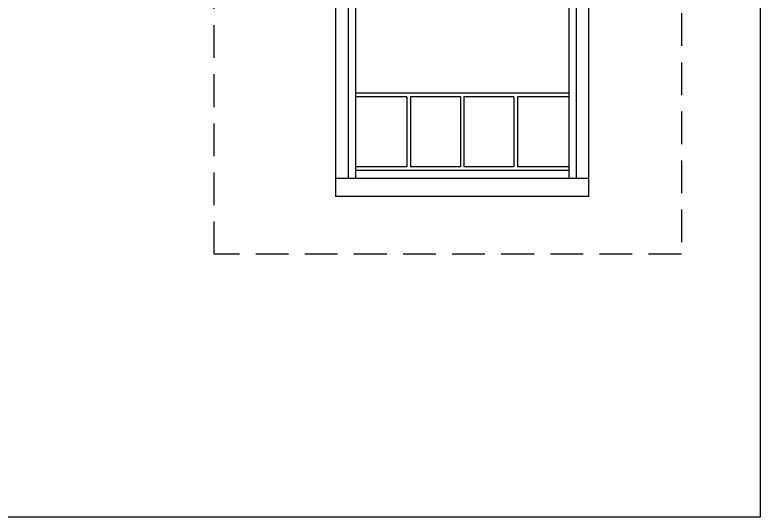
# Model space of a CAD drawing. Header units: millimetres. Extents: x 4 to 3929, y -454 to 587.
# Drawn here: x 1264.8 to 1378.6, y 6.8 to 83.5 of the extents above; entities that cross this region are included whole.
import ezdxf

# ---------------------------------------------------------------- set-up
doc = ezdxf.new("R2010")
doc.units = ezdxf.units.MM
doc.header["$LTSCALE"] = 10
doc.linetypes.add('A-DASHD01', pattern=[0.75, 0.5, -0.25])
doc.layers.add('CZ-SYMB', color=2, linetype='Continuous')
doc.layers.add('CZ-TABL-LIN1', color=4, linetype='Continuous')

msp = doc.modelspace()

# ---------------------------------------------------------------- linework, layer by layer
at = {"layer": 'CZ-SYMB'}
for p, q in [((1313.8, 155.26), (1313.8, 55.76)), ((1313.8, 155.26), (1313.8, 55.76)), ((1352.49, 55.76), (1352.49, 155.26)), ((1352.49, 55.76), (1352.49, 155.26)), ((1315.73, 151.11), (1315.73, 58.52)), ((1315.73, 151.11), (1315.73, 58.52)), ((1316.84, 151.11), (1316.84, 58.52)), ((1316.84, 151.11), (1316.84, 58.52)), ((1349.45, 151.11), (1349.45, 58.52)), ((1349.45, 151.11), (1349.45, 58.52)), ((1350.56, 151.11), (1350.56, 58.52)), ((1350.56, 151.11), (1350.56, 58.52)), ((1349.45, 71.55), (1316.84, 71.55)), ((1324.72, 71.55), (1316.84, 71.55)), ((1324.72, 71), (1316.84, 71)), ((1324.72, 71), (1324.72, 60.29)), ((1325.27, 71), (1325.27, 60.29)), ((1332.87, 71), (1325.27, 71)), ((1332.87, 71), (1332.87, 60.29)), ((1341.02, 71), (1333.42, 71)), ((1333.42, 71), (1333.42, 60.29)), ((1341.02, 71), (1341.02, 60.29)), ((1341.58, 71), (1341.58, 60.29)), ((1349.45, 71), (1341.58, 71)), ((1324.72, 60.29), (1316.84, 60.29)), ((1349.45, 59.73), (1316.84, 59.73)), ((1332.87, 60.29), (1325.27, 60.29)), ((1341.02, 60.29), (1333.42, 60.29)), ((1349.45, 60.29), (1341.58, 60.29)), ((1352.49, 58.52), (1313.8, 58.52)), ((1352.49, 55.76), (1313.8, 55.76))]:
    msp.add_line(p, q, dxfattribs=at)
at = {"layer": 'CZ-TABL-LIN1', "flags": 128}
msp.add_lwpolyline([(1072.09, 6.78), (1072.09, 447.59), (1378.65, 447.59), (1378.65, 6.78)], close=True, dxfattribs=at)
at = {"layer": 'CZ-TABL-LIN1', "linetype": 'A-DASHD01'}
msp.add_lwpolyline([(1295.27, 46.94), (1295.27, 188.77), (1366.63, 188.77), (1366.63, 46.94)], close=True, dxfattribs=at)

doc.saveas('drawing.dxf')
